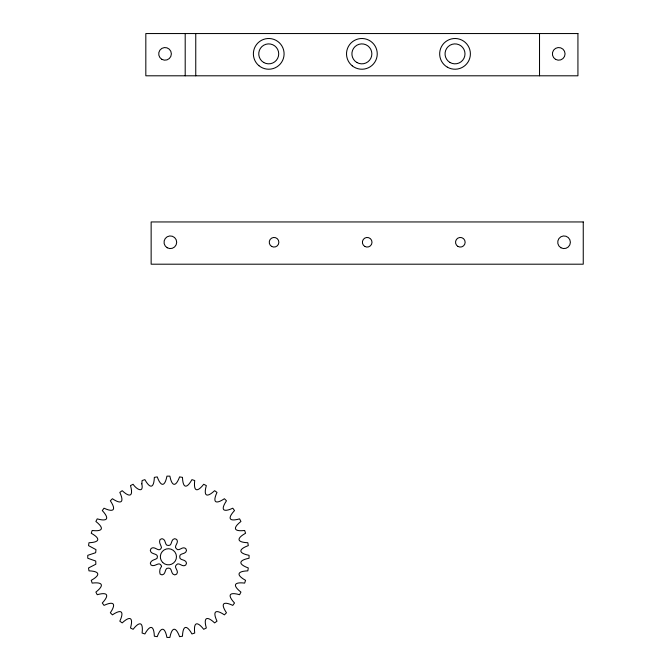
<?xml version="1.0" encoding="UTF-8"?>
<svg xmlns="http://www.w3.org/2000/svg" width="671" height="671" viewBox="0 0 671 671"><rect width="100%" height="100%" fill="white"/><g stroke="black" fill="none" stroke-linecap="round" stroke-linejoin="round"><path stroke-width="1.01" d="M539.526 33.55L539.526 75.798M195.756 33.55L195.756 75.798M185.196 33.55L185.196 75.798M161.585 566.299L160.008 569.1L159.706 571.86L160.109 574.108L162.03 574.904C166.425 574.342 164.303 567.641 168.404 568.119C172.514 567.641 170.392 574.342 174.787 574.904L176.708 574.108C179.417 570.602 173.177 567.372 176.423 564.806C178.989 561.56 182.218 567.8 185.724 565.091L186.521 563.17C185.959 558.775 179.266 560.897 179.736 556.787C179.266 552.686 185.959 554.808 186.521 550.413L185.724 548.492C182.218 545.783 178.989 552.015 176.423 548.777C173.177 546.211 179.417 542.973 176.708 539.467L174.787 538.679C170.392 539.241 172.514 545.934 168.404 545.456C164.303 545.934 166.425 539.241 162.03 538.679L160.109 539.467C158.44 542.596 161.09 544.978 161.501 547.662C158.842 553.323 155.152 545.422 151.084 548.492L150.296 550.413C151 555.42 159.186 552.501 157.064 558.356C154.884 559.966 151.327 559.773 150.296 563.17L151.084 565.091C155.11 567.666 159.321 560.319 161.585 566.299M141.833 483.858C143.988 493.814 136.33 489.159 133.093 484.269L130.493 485.594C133.454 496.045 130.157 498.075 122.189 490.686L119.824 492.405C124.378 502.26 121.443 504.785 112.418 498.729L110.346 500.801C116.393 509.817 113.885 512.77 104.022 508.207L102.302 510.572C109.683 518.54 107.67 521.845 97.211 518.876L95.886 521.476C104.424 528.194 102.948 531.776 92.162 530.476L91.256 533.26C100.734 538.553 99.845 542.319 88.983 542.73L88.522 545.615L95.978 549.624L95.668 552.703L87.758 555.328L87.758 558.247L95.743 561.04L95.844 564.219L88.522 567.96L88.983 570.845C99.836 571.264 100.751 575.03 91.256 580.323L92.162 583.099C102.94 581.816 104.433 585.389 95.886 592.099L97.211 594.707C107.662 591.747 109.692 595.043 102.302 603.011L104.022 605.376C113.877 600.813 116.402 603.757 110.346 612.782L112.418 614.846C121.443 608.807 124.387 611.315 119.824 621.178L122.189 622.889C130.157 615.517 133.462 617.53 130.493 627.981L133.093 629.306C139.811 620.776 143.393 622.252 142.101 633.038L144.877 633.944C150.17 624.458 153.944 625.355 154.347 636.217L157.232 636.67C160.981 626.479 164.848 626.773 166.945 637.433L169.872 637.433C171.977 626.781 175.836 626.471 179.585 636.67L182.47 636.217C182.881 625.364 186.647 624.449 191.94 633.944L194.716 633.038C193.433 622.252 197.006 620.767 203.716 629.306L206.324 627.981C203.363 617.53 206.66 615.5 214.628 622.889L216.993 621.178C212.439 611.315 215.374 608.798 224.399 614.846L226.463 612.782C220.424 603.757 222.931 600.805 232.795 605.376L234.515 603.011C227.133 595.043 229.147 591.738 239.597 594.707L240.931 592.099C232.392 585.389 233.869 581.807 244.655 583.099L245.561 580.323C236.075 575.022 236.972 571.256 247.834 570.845L248.287 567.96C238.096 564.21 238.39 560.352 249.058 558.247L249.058 555.328C238.398 553.223 238.088 549.364 248.287 545.615L247.834 542.73C236.98 542.319 236.066 538.553 245.561 533.26L244.655 530.476C233.869 531.768 232.384 528.194 240.931 521.476L239.597 518.876C229.155 521.837 227.117 518.532 234.515 510.572L232.795 508.207C222.931 512.761 220.415 509.826 226.463 500.801L224.399 498.729C215.374 504.777 212.422 502.269 216.993 492.405L214.628 490.686C206.66 498.067 203.355 496.054 206.324 485.594L203.716 484.269C197.006 492.808 193.424 491.331 194.716 480.545L191.94 479.639C186.639 489.117 182.873 488.22 182.47 477.366L179.585 476.905C175.836 487.104 171.969 486.802 169.872 476.142L166.945 476.142C164.84 486.794 160.981 487.112 157.232 476.905L154.347 477.366C153.936 488.22 150.17 489.125 144.877 479.639L142.101 480.545L141.833 483.858M577.932 33.55L145.825 33.55L145.825 75.798L577.932 75.798L577.932 33.55M583.25 221.95L151.143 221.95L151.143 264.198L583.25 264.198L583.25 221.95M162.701 562.491A8.069 8.069 0 0 0 176.196 558.876A8.069 8.069 0 0 0 166.324 548.995A8.069 8.069 0 0 0 162.701 562.491M560.881 247.75A6.341 6.341 0 0 0 570.384 242.265A6.341 6.341 0 0 0 560.881 236.779A6.341 6.341 0 0 0 560.881 247.75M167.18 247.75A6.341 6.341 0 0 0 176.691 242.265A6.341 6.341 0 0 0 167.18 236.779A6.341 6.341 0 0 0 167.18 247.75M271.654 246.425A4.798 4.798 0 0 0 278.859 242.265A4.798 4.798 0 0 0 271.654 238.104A4.798 4.798 0 0 0 271.654 246.425M364.798 246.425A4.798 4.798 0 0 0 372.002 242.265A4.798 4.798 0 0 0 364.798 238.104A4.798 4.798 0 0 0 364.798 246.425M457.941 246.425A4.798 4.798 0 0 0 465.146 242.265A4.798 4.798 0 0 0 457.941 238.104A4.798 4.798 0 0 0 457.941 246.425M263.745 62.512A9.99 9.99 0 0 0 278.717 53.865A9.99 9.99 0 0 0 263.745 45.217A9.99 9.99 0 0 0 263.745 62.512M356.888 62.512A9.99 9.99 0 0 0 371.86 53.865A9.99 9.99 0 0 0 356.888 45.217A9.99 9.99 0 0 0 356.888 62.512M450.031 62.512A9.99 9.99 0 0 0 465.003 53.865A9.99 9.99 0 0 0 450.031 45.217A9.99 9.99 0 0 0 450.031 62.512M352.241 65.833A15.366 15.366 0 0 0 377.06 56.23A15.366 15.366 0 0 0 356.335 39.539A15.366 15.366 0 0 0 352.241 65.833M258.922 65.683A15.366 15.366 0 0 0 283.875 56.448A15.366 15.366 0 0 0 263.401 39.455A15.366 15.366 0 0 0 258.922 65.683M447.339 67.167A15.366 15.366 0 0 0 470.388 53.865A15.366 15.366 0 0 0 447.339 40.562A15.366 15.366 0 0 0 447.339 67.167M555.554 59.35A6.341 6.341 0 0 0 565.066 53.865A6.341 6.341 0 0 0 555.554 48.379A6.341 6.341 0 0 0 555.554 59.35M161.862 59.35A6.341 6.341 0 0 0 171.365 53.865A6.341 6.341 0 0 0 161.862 48.379A6.341 6.341 0 0 0 161.862 59.35"/></g></svg>
